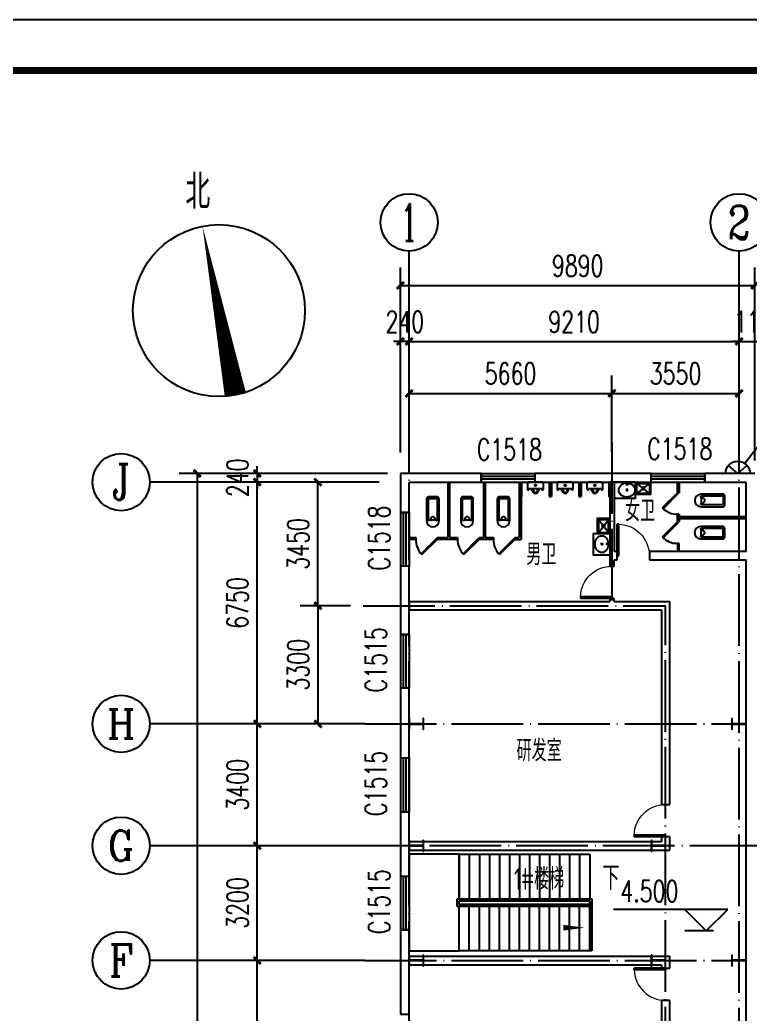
# Model space of a CAD drawing. Extents: x -89996 to 1006241, y -2176 to 440573.
# Drawn here: x 423086 to 443468, y 247145 to 274896 of the extents above; entities that cross this region are included whole.
import ezdxf
from ezdxf.enums import TextEntityAlignment as Align

# ---------------------------------------------------------------- set-up
doc = ezdxf.new("R2010")
doc.units = 0
doc.header["$LTSCALE"] = 1000
doc.header["$MEASUREMENT"] = 0
doc.linetypes.add('DOTE', pattern=[2.42, 2, -0.2, 0.02, -0.2])
for name, color, linetype in [('AXIS', 3, 'Continuous'), ('AXIS_TEXT', 7, 'Continuous'), ('DIM_ELEV', 3, 'Continuous'), ('DIM_SYMB', 3, 'Continuous'), ('DOTE', 1, 'DOTE'), ('GZ', 50, 'Continuous'), ('LVTRY', 6, 'Continuous'), ('PUB_TEXT', 7, 'Continuous'), ('PUB_TITLE', 4, 'Continuous'), ('STAIR', 2, 'Continuous'), ('TEXT', 7, 'Continuous'), ('WALL', 9, 'Continuous'), ('WINDOW', 4, 'Continuous'), ('WINDOW_TEXT', 7, 'Continuous'), ('天沟', 2, 'Continuous')]:
    doc.layers.add(name, color=color, linetype=linetype)
doc.styles.add('_TCH_AXIS', font='COMPLEX', dxfattribs={"bigfont": 'GBCBIG'})
doc.styles.add('_TCH_DIM', font='SIMPLEX', dxfattribs={"bigfont": 'GBCBIG'})
doc.styles.add('_TCH_DIM_T3', font='SIMPLEX', dxfattribs={"width": 0.705882, "bigfont": 'GBCBIG'})
doc.styles.add('_TCH_WINDOW', font='SIMPLEX', dxfattribs={"height": 3.5, "bigfont": 'GBCBIG'})
doc.styles.add('COMPLEX', font='COMPLEX')
doc.styles.add('TSSD_Norm', font='tssdeng.shx', dxfattribs={"bigfont": 'hztxt.shx'})
doc.dimstyles.new('_TCH_ARCH&&200', dxfattribs={"dimtxt": 595, "dimasz": 200, "dimexe": 500, "dimexo": 600, "dimgap": 252.5, "dimtad": 1, "dimdec": 0, "dimzin": 0, "dimdsep": 46, "dimtxsty": '_TCH_DIM_T3', "dimblk": 'ARCHTICK', "dimcen": 0.09, "dimclrt": 7, "dimazin": 2, "dimtfac": 1, "dimtdec": 0, "dimtix": 1, "dimtmove": 2, "dimatfit": 3, "dimfxl": 0, "dimtolj": 1, "dimtzin": 0, "dimarcsym": 0})
doc.dimstyles.new('TCH-200-1', dxfattribs={"dimtxt": 595, "dimasz": 200, "dimexe": 500, "dimexo": 600, "dimgap": 252.5, "dimtad": 1, "dimdec": 0, "dimzin": 0, "dimdsep": 46, "dimtxsty": '_TCH_DIM_T3', "dimblk": 'ARCHTICK', "dimcen": 0.09, "dimclrd": 3, "dimclre": 3, "dimclrt": 7, "dimazin": 2, "dimtfac": 1, "dimtdec": 0, "dimtix": 1, "dimtmove": 2, "dimatfit": 3, "dimfxl": 0, "dimtolj": 1, "dimtzin": 0, "dimarcsym": 0})

# ---------------------------------------------------------------- blocks, each defined once
blk = doc.blocks.new('_ArchTick')
at = {"color": 0, "linetype": 'ByBlock', "const_width": 0.4}
blk.add_lwpolyline([(-0.5, -0.5), (0.5, 0.5)], dxfattribs=at)
blk = doc.blocks.new('*D69')
at = {"layer": 'Defpoints', "color": 0, "transparency": 16777216}
for p in [(431406, 261995), (432878, 261995), (432910, 258545)]:
    blk.add_point(p, dxfattribs=at)
at = {"layer": 'WALL', "color": 3, "lineweight": -2, "transparency": 16777216}
for p, q in [((432278, 261995), (430906, 261995)), ((431406, 258545), (431406, 261995)), ((432310, 258545), (430906, 258545))]:
    blk.add_line(p, q, dxfattribs=at)
at = {"layer": 'WALL', "color": 3, "lineweight": -2, "transparency": 16777216, "xscale": 200, "yscale": 200, "zscale": 200}
for p, rotation in [((431406, 261995), 90), ((431406, 258545), 270)]:
    blk.add_blockref('_ArchTick', p, dxfattribs=dict(at, rotation=rotation))
at = {"layer": 'WALL', "color": 7, "transparency": 16777216, "insert": (430856, 260270), "char_height": 595, "attachment_point": 5, "rotation": 90, "style": '_TCH_DIM_T3'}
blk.add_mtext('\\A1;3450', dxfattribs=at)
blk = doc.blocks.new('*D70')
at = {"layer": 'Defpoints', "color": 0, "transparency": 16777216}
for p in [(432910, 258545), (431406, 255245), (432878, 255245)]:
    blk.add_point(p, dxfattribs=at)
at = {"layer": 'WALL', "color": 3, "lineweight": -2, "transparency": 16777216}
for p, q in [((432310, 258545), (430906, 258545)), ((431406, 258545), (431406, 255245)), ((432278, 255245), (430906, 255245))]:
    blk.add_line(p, q, dxfattribs=at)
at = {"layer": 'WALL', "color": 3, "lineweight": -2, "transparency": 16777216, "xscale": 200, "yscale": 200, "zscale": 200}
for p, rotation in [((431406, 258545), 90), ((431406, 255245), 270)]:
    blk.add_blockref('_ArchTick', p, dxfattribs=dict(at, rotation=rotation))
at = {"layer": 'WALL', "color": 7, "transparency": 16777216, "insert": (430856, 256895), "char_height": 595, "attachment_point": 5, "rotation": 90, "style": '_TCH_DIM_T3'}
blk.add_mtext('\\A1;3300', dxfattribs=at)
blk = doc.blocks.new('*D72')
at = {"layer": 'Defpoints', "color": 0, "transparency": 16777216}
for p in [(429712, 261995), (433710, 261995), (433950, 262235)]:
    blk.add_point(p, dxfattribs=at)
at = {"layer": 'WALL', "color": 3, "lineweight": -2, "transparency": 16777216}
for p, q in [((429712, 262235), (429712, 262435)), ((433350, 262235), (429212, 262235)), ((433110, 261995), (429212, 261995)), ((429712, 262235), (429712, 261995)), ((429712, 261995), (429712, 261795))]:
    blk.add_line(p, q, dxfattribs=at)
at = {"layer": 'WALL', "color": 3, "lineweight": -2, "transparency": 16777216, "xscale": 200, "yscale": 200, "zscale": 200}
for p, rotation in [((429712, 262235), 270), ((429712, 261995), 90)]:
    blk.add_blockref('_ArchTick', p, dxfattribs=dict(at, rotation=rotation))
at = {"layer": 'WALL', "color": 7, "transparency": 16777216, "insert": (429162, 262115), "char_height": 595, "attachment_point": 5, "rotation": 90, "style": '_TCH_DIM_T3'}
blk.add_mtext('\\A1;240', dxfattribs=at)
blk = doc.blocks.new('*D75')
at = {"layer": 'Defpoints', "color": 0, "transparency": 16777216}
for p in [(433950, 262235), (428034, 222145), (433950, 222145)]:
    blk.add_point(p, dxfattribs=at)
at = {"layer": 'WALL', "color": 3, "lineweight": -2, "transparency": 16777216}
for p, q in [((433350, 262235), (427534, 262235)), ((428034, 262235), (428034, 222145)), ((433350, 222145), (427534, 222145))]:
    blk.add_line(p, q, dxfattribs=at)
at = {"layer": 'WALL', "color": 3, "lineweight": -2, "transparency": 16777216, "xscale": 200, "yscale": 200, "zscale": 200}
for p, rotation in [((428034, 262235), 90), ((428034, 222145), 270)]:
    blk.add_blockref('_ArchTick', p, dxfattribs=dict(at, rotation=rotation))
at = {"layer": 'WALL', "color": 7, "transparency": 16777216, "insert": (427484, 242190), "char_height": 595, "attachment_point": 5, "rotation": 90, "style": '_TCH_DIM_T3'}
blk.add_mtext('\\A1;40090', dxfattribs=at)
blk = doc.blocks.new('*D82')
at = {"layer": 'Defpoints', "color": 0, "transparency": 16777216}
for p in [(439610, 264472), (433950, 262235), (439610, 262235)]:
    blk.add_point(p, dxfattribs=at)
at = {"layer": 'WALL', "color": 3, "lineweight": -2, "transparency": 16777216}
for p, q in [((433950, 262835), (433950, 264972)), ((439610, 262835), (439610, 264972)), ((433950, 264472), (439610, 264472))]:
    blk.add_line(p, q, dxfattribs=at)
at = {"layer": 'WALL', "color": 3, "lineweight": -2, "transparency": 16777216, "xscale": 200, "yscale": 200, "zscale": 200, "rotation": 180}
blk.add_blockref('_ArchTick', (433950, 264472), dxfattribs=at)
at = {"layer": 'WALL', "color": 3, "lineweight": -2, "transparency": 16777216, "xscale": 200, "yscale": 200, "zscale": 200}
blk.add_blockref('_ArchTick', (439610, 264472), dxfattribs=at)
at = {"layer": 'WALL', "color": 7, "transparency": 16777216, "insert": (436780, 265022), "char_height": 595, "attachment_point": 5, "style": '_TCH_DIM_T3'}
blk.add_mtext('\\A1;5660', dxfattribs=at)
blk = doc.blocks.new('*D83')
at = {"layer": 'Defpoints', "color": 0, "transparency": 16777216}
for p in [(443161, 264472), (439610, 262235), (443161, 262235)]:
    blk.add_point(p, dxfattribs=at)
at = {"layer": 'WALL', "color": 3, "lineweight": -2, "transparency": 16777216}
for p, q in [((439610, 262835), (439610, 264972)), ((443161, 262835), (443161, 264972)), ((439610, 264472), (443161, 264472))]:
    blk.add_line(p, q, dxfattribs=at)
at = {"layer": 'WALL', "color": 3, "lineweight": -2, "transparency": 16777216, "xscale": 200, "yscale": 200, "zscale": 200, "rotation": 180}
blk.add_blockref('_ArchTick', (439610, 264472), dxfattribs=at)
at = {"layer": 'WALL', "color": 3, "lineweight": -2, "transparency": 16777216, "xscale": 200, "yscale": 200, "zscale": 200}
blk.add_blockref('_ArchTick', (443161, 264472), dxfattribs=at)
at = {"layer": 'WALL', "color": 7, "transparency": 16777216, "insert": (441386, 265022), "char_height": 595, "attachment_point": 5, "style": '_TCH_DIM_T3'}
blk.add_mtext('\\A1;3550', dxfattribs=at)
blk = doc.blocks.new('*D85')
at = {"layer": 'Defpoints', "color": 0, "transparency": 16777216}
for p in [(433710, 265922), (433710, 262235), (433950, 262235)]:
    blk.add_point(p, dxfattribs=at)
at = {"layer": 'WALL', "color": 3, "lineweight": -2, "transparency": 16777216}
for p, q in [((433710, 262835), (433710, 266422)), ((433950, 262835), (433950, 266422)), ((433710, 265922), (433510, 265922)), ((433950, 265922), (433710, 265922)), ((433950, 265922), (434150, 265922))]:
    blk.add_line(p, q, dxfattribs=at)
at = {"layer": 'WALL', "color": 3, "lineweight": -2, "transparency": 16777216, "xscale": 200, "yscale": 200, "zscale": 200}
blk.add_blockref('_ArchTick', (433710, 265922), dxfattribs=at)
at = {"layer": 'WALL', "color": 3, "lineweight": -2, "transparency": 16777216, "xscale": 200, "yscale": 200, "zscale": 200, "rotation": 180}
blk.add_blockref('_ArchTick', (433950, 265922), dxfattribs=at)
at = {"layer": 'WALL', "color": 7, "transparency": 16777216, "insert": (433830, 266472), "char_height": 595, "attachment_point": 5, "style": '_TCH_DIM_T3'}
blk.add_mtext('\\A1;240', dxfattribs=at)
blk = doc.blocks.new('*D86')
at = {"layer": 'Defpoints', "color": 0, "transparency": 16777216}
for p in [(443600, 267484), (433710, 262222), (443600, 261995)]:
    blk.add_point(p, dxfattribs=at)
at = {"layer": 'WALL', "color": 3, "lineweight": -2, "transparency": 16777216}
for p, q in [((433710, 262822), (433710, 267984)), ((443600, 262595), (443600, 267984)), ((433710, 267484), (443600, 267484))]:
    blk.add_line(p, q, dxfattribs=at)
at = {"layer": 'WALL', "color": 3, "lineweight": -2, "transparency": 16777216, "xscale": 200, "yscale": 200, "zscale": 200, "rotation": 180}
blk.add_blockref('_ArchTick', (433710, 267484), dxfattribs=at)
at = {"layer": 'WALL', "color": 3, "lineweight": -2, "transparency": 16777216, "xscale": 200, "yscale": 200, "zscale": 200}
blk.add_blockref('_ArchTick', (443600, 267484), dxfattribs=at)
at = {"layer": 'WALL', "color": 7, "transparency": 16777216, "insert": (438655, 268034), "char_height": 595, "attachment_point": 5, "style": '_TCH_DIM_T3'}
blk.add_mtext('\\A1;9890', dxfattribs=at)
blk = doc.blocks.new('*U14')
at = {"color": 0}
for p, q in [((0, 0), (830, 0)), ((30, 0), (30, -400)), ((830, 0), (830, -400)), ((0, 0), (0, -400)), ((286, -180), (544, -180)), ((324, -180), (376, -272)), ((506, -180), (454, -272)), ((800, 0), (800, -400)), ((0, -400), (30, -400)), ((800, -400), (830, -400))]:
    blk.add_line(p, q, dxfattribs=at)
blk.add_lwpolyline([(244, -199), (247, -190, -0.320465), (261, -180), (286, -180, -0.270349), (299, -188), (354, -284, 0.583333), (476, -284), (531, -188, -0.270349), (544, -180), (569, -180, -0.320465), (583, -190), (586, -199, 0.847127), (640, -190), (640, -30, 0.414214), (610, 0), (220, 0, 0.414214), (190, -30), (190, -190, 0.847127)], format="xyb", close=True, dxfattribs=at)
blk.add_circle((415, -90), 25, dxfattribs=at)
blk.add_arc((415, -250), 45, 209.4871, 330.5129, dxfattribs=at)
blk.add_point((575, 0), dxfattribs=at)
blk = doc.blocks.new('*U12')
at = {"color": 0}
for p, q in [((-125, -670), (-125, -60)), ((-115, -50), (115, -50)), ((125, -60), (125, -670))]:
    blk.add_line(p, q, dxfattribs=at)
blk.add_lwpolyline([(175, -664), (175, -60, 0.414214), (115, 0), (-115, 0, 0.414214), (-175, -60), (-175, -664, 1)], format="xyb", close=True, dxfattribs=at)
for centre, radius, start, end in [((-115, -60), 10, 90, 180), ((115, -60), 10, 0, 90), ((0, -1140), 487, 75.1173, 104.8827), ((0, -623), 64.6, 328.6901, 211.3099)]:
    blk.add_arc(centre, radius, start, end, dxfattribs=at)
blk = doc.blocks.new('A$C460B5C3E')
at = {"layer": '天沟'}
for q in [(379, -144), (379, -994)]:
    blk.add_line((0, -569), q, dxfattribs=at)
blk.add_arc((0, -569), 569, 270, 90, dxfattribs=at)
blk.add_arc((0, -569), 569, 270, 90, dxfattribs=at)
blk = doc.blocks.new('*D2972')
at = {"layer": 'AXIS', "color": 0, "lineweight": -2, "transparency": 16777216}
for p, q in [((432110, 248645), (429213, 248645)), ((429713, 242045), (429713, 248645)), ((432110, 242045), (429213, 242045))]:
    blk.add_line(p, q, dxfattribs=at)
at = {"layer": 'Defpoints', "color": 0, "transparency": 16777216}
for p in [(429713, 248645), (432710, 248645), (432710, 242045)]:
    blk.add_point(p, dxfattribs=at)
at = {"layer": 'AXIS', "color": 0, "lineweight": -2, "transparency": 16777216, "xscale": 200, "yscale": 200, "zscale": 200}
for p, rotation in [((429713, 248645), 90), ((429713, 242045), 270)]:
    blk.add_blockref('_ArchTick', p, dxfattribs=dict(at, rotation=rotation))
at = {"layer": 'AXIS', "color": 7, "transparency": 16777216, "insert": (429163, 245345), "char_height": 595, "attachment_point": 5, "rotation": 90, "style": '_TCH_DIM_T3'}
blk.add_mtext('\\A1;6600', dxfattribs=at)
blk = doc.blocks.new('*D2973')
at = {"layer": 'AXIS', "color": 0, "lineweight": -2, "transparency": 16777216}
for p, q in [((432110, 251845), (429213, 251845)), ((429713, 248645), (429713, 251845)), ((432110, 248645), (429213, 248645))]:
    blk.add_line(p, q, dxfattribs=at)
at = {"layer": 'Defpoints', "color": 0, "transparency": 16777216}
for p in [(429713, 251845), (432710, 251845), (432710, 248645)]:
    blk.add_point(p, dxfattribs=at)
at = {"layer": 'AXIS', "color": 0, "lineweight": -2, "transparency": 16777216, "xscale": 200, "yscale": 200, "zscale": 200}
for p, rotation in [((429713, 251845), 90), ((429713, 248645), 270)]:
    blk.add_blockref('_ArchTick', p, dxfattribs=dict(at, rotation=rotation))
at = {"layer": 'AXIS', "color": 7, "transparency": 16777216, "insert": (429163, 250245), "char_height": 595, "attachment_point": 5, "rotation": 90, "style": '_TCH_DIM_T3'}
blk.add_mtext('\\A1;3200', dxfattribs=at)
blk = doc.blocks.new('*D2974')
at = {"layer": 'AXIS', "color": 0, "lineweight": -2, "transparency": 16777216}
for p, q in [((432110, 255245), (429213, 255245)), ((429713, 251845), (429713, 255245)), ((432110, 251845), (429213, 251845))]:
    blk.add_line(p, q, dxfattribs=at)
at = {"layer": 'Defpoints', "color": 0, "transparency": 16777216}
for p in [(429713, 255245), (432710, 255245), (432710, 251845)]:
    blk.add_point(p, dxfattribs=at)
at = {"layer": 'AXIS', "color": 0, "lineweight": -2, "transparency": 16777216, "xscale": 200, "yscale": 200, "zscale": 200}
for p, rotation in [((429713, 255245), 90), ((429713, 251845), 270)]:
    blk.add_blockref('_ArchTick', p, dxfattribs=dict(at, rotation=rotation))
at = {"layer": 'AXIS', "color": 7, "transparency": 16777216, "insert": (429163, 253545), "char_height": 595, "attachment_point": 5, "rotation": 90, "style": '_TCH_DIM_T3'}
blk.add_mtext('\\A1;3400', dxfattribs=at)
blk = doc.blocks.new('*D2975')
at = {"layer": 'AXIS', "color": 0, "lineweight": -2, "transparency": 16777216}
for p, q in [((432110, 261995), (429213, 261995)), ((429713, 255245), (429713, 261995)), ((432110, 255245), (429213, 255245))]:
    blk.add_line(p, q, dxfattribs=at)
at = {"layer": 'Defpoints', "color": 0, "transparency": 16777216}
for p in [(429713, 261995), (432710, 261995), (432710, 255245)]:
    blk.add_point(p, dxfattribs=at)
at = {"layer": 'AXIS', "color": 0, "lineweight": -2, "transparency": 16777216, "xscale": 200, "yscale": 200, "zscale": 200}
for p, rotation in [((429713, 261995), 90), ((429713, 255245), 270)]:
    blk.add_blockref('_ArchTick', p, dxfattribs=dict(at, rotation=rotation))
at = {"layer": 'AXIS', "color": 7, "transparency": 16777216, "insert": (429163, 258620), "char_height": 595, "attachment_point": 5, "rotation": 90, "style": '_TCH_DIM_T3'}
blk.add_mtext('\\A1;6750', dxfattribs=at)
blk = doc.blocks.new('*D2976')
at = {"layer": 'AXIS', "color": 0, "lineweight": -2, "transparency": 16777216}
for p, q in [((433950, 263472), (433950, 266422)), ((443161, 263472), (443161, 266422)), ((433950, 265922), (443161, 265922))]:
    blk.add_line(p, q, dxfattribs=at)
at = {"layer": 'Defpoints', "color": 0, "transparency": 16777216}
for p in [(443161, 265922), (433950, 262872), (443161, 262872)]:
    blk.add_point(p, dxfattribs=at)
at = {"layer": 'AXIS', "color": 0, "lineweight": -2, "transparency": 16777216, "xscale": 200, "yscale": 200, "zscale": 200, "rotation": 180}
blk.add_blockref('_ArchTick', (433950, 265922), dxfattribs=at)
at = {"layer": 'AXIS', "color": 0, "lineweight": -2, "transparency": 16777216, "xscale": 200, "yscale": 200, "zscale": 200}
blk.add_blockref('_ArchTick', (443161, 265922), dxfattribs=at)
at = {"layer": 'AXIS', "color": 7, "transparency": 16777216, "insert": (438556, 266472), "char_height": 595, "attachment_point": 5, "style": '_TCH_DIM_T3'}
blk.add_mtext('\\A1;9210', dxfattribs=at)
blk = doc.blocks.new('*D2977')
at = {"layer": 'AXIS', "color": 0, "lineweight": -2, "transparency": 16777216}
for p, q in [((443161, 263472), (443161, 266422)), ((444310, 263472), (444310, 266422)), ((443161, 265922), (442961, 265922)), ((443161, 265922), (444310, 265922)), ((444310, 265922), (444510, 265922))]:
    blk.add_line(p, q, dxfattribs=at)
at = {"layer": 'Defpoints', "color": 0, "transparency": 16777216}
for p in [(444310, 265922), (443161, 262872), (444310, 262872)]:
    blk.add_point(p, dxfattribs=at)
at = {"layer": 'AXIS', "color": 0, "lineweight": -2, "transparency": 16777216, "xscale": 200, "yscale": 200, "zscale": 200}
blk.add_blockref('_ArchTick', (443161, 265922), dxfattribs=at)
at = {"layer": 'AXIS', "color": 0, "lineweight": -2, "transparency": 16777216, "xscale": 200, "yscale": 200, "zscale": 200, "rotation": 180}
blk.add_blockref('_ArchTick', (444310, 265922), dxfattribs=at)
at = {"layer": 'AXIS', "color": 7, "transparency": 16777216, "insert": (443736, 266472), "char_height": 595, "attachment_point": 5, "style": '_TCH_DIM_T3'}
blk.add_mtext('\\A1;1150', dxfattribs=at)
blk = doc.blocks.new('$DorLib2D$00000001')
for p, q in [((0.45, 0.975), (0.5, 0.975)), ((0.45, 0), (0.45, 0.975)), ((0.5, 0), (0.5, 0.975)), ((0.5, 0), (0.45, 0))]:
    blk.add_line(p, q)
at = {"lineweight": 13}
blk.add_arc((0.475, 0), 0.975, 91.4693, 180, dxfattribs=at)
blk = doc.blocks.new('$TCHSYS$WIN2D')
for p, q in [((-0.5, 0.5), (0.5, 0.5)), ((-0.5, 0.5), (-0.5, -0.5)), ((0.5, 0.5), (0.5, -0.5)), ((0.5, 0.167), (-0.5, 0.167)), ((0.5, -0.167), (-0.5, -0.167)), ((-0.5, -0.5), (0.5, -0.5))]:
    blk.add_line(p, q)
blk = doc.blocks.new('_AXISO')
blk.add_circle((0, 0), 0.5)
at = {"layer": 'AXIS_TEXT', "style": 'COMPLEX', "width": 1.041667}
blk.add_attdef('A', text='', height=0.56, dxfattribs=at).set_placement((-0.25, -0.28), (0.25, -0.28), align=Align.FIT)
blk = doc.blocks.new('$lvtry$00000191')
at = {"color": 0}
for p, q in [((-250, -50, 0), (-39, -219, 0)), ((-250, -450, 0), (-39, -281, 0)), ((39, -219, 0), (250, -50, 0)), ((39, -281, 0), (250, -450, 0))]:
    blk.add_line(p, q, dxfattribs=at)
at = {"color": 0, "elevation": 0}
for points in [[(300, -500), (300, 0), (-300, 0), (-300, -500)], [(250, -450), (250, -50), (-250, -50), (-250, -450)]]:
    blk.add_lwpolyline(points, close=True, dxfattribs=at)
at = {"color": 0}
blk.add_circle((0, -250, 0), 50, dxfattribs=at)
for p in [(0, -50, 0), (0, -250, 0)]:
    blk.add_point(p, dxfattribs=at)
blk = doc.blocks.new('$lvtry$00000194')
at = {"color": 0}
for p, q in [((-17, -27), (-17, -17)), ((17, -27), (17, -17))]:
    blk.add_line(p, q, dxfattribs=at)
blk.add_lwpolyline([(14, -39, -0.067374), (92, -53, -0.088152), (166, -93, -0.105269), (218, -155, -0.121685), (235, -224, -0.121685), (218, -292, -0.105269), (166, -355, -0.088152), (92, -394, -0.078966), (0, -409, -0.078966), (-92, -394, -0.088152), (-166, -355, -0.105269), (-218, -292, -0.121685), (-235, -224, -0.121685), (-218, -155, -0.105269), (-166, -93, -0.088152), (-92, -53, -0.059935), (-23, -40, -0.059935)], format="xyb", dxfattribs=at)
for centre, radius in [((0, -221), 20), ((0, -27), 16.7), ((0, -221), 15)]:
    blk.add_circle(centre, radius, dxfattribs=at)
for centre, radius, start, end in [((0, -17), 16.7, 0, 180), ((-40, -17), 10.1, 106.6096, 258.1648), ((-64, 250), 259, 274.7069, 282.3732), ((-75, -197), 173, 71.36, 79.1873), ((-29, -63), 6.77, 155.344, 308.3224), ((-171, 35), 166, 324.8411, 338.1337), ((-171, 35), 170, 324.8411, 331.3523), ((-29, -63), 3.37, 155.344, 308.3224), ((100, -178), 170, 132.3141, 138.8253), ((100, -178), 166, 125.5327, 138.8253), ((-12, -42), 10.6, 201.8924, 261.774), ((-381, -99), 372, 2.3982, 6.7627), ((0, -80), 9.9, 201.7837, 338.2163), ((64, 250), 259, 257.6268, 265.2931), ((381, -99), 372, 170.1008, 177.6018), ((75, -197), 173, 100.8127, 110.4191), ((40, -17), 10.1, 281.8352, 73.3904)]:
    blk.add_arc(centre, radius, start, end, dxfattribs=at)
for p in [(0, -27), (0, -221)]:
    blk.add_point(p, dxfattribs=at)

msp = doc.modelspace()

# ---------------------------------------------------------------- linework, layer by layer
at = {"color": 0}
for p, q in [((435026.38, 261994.83), (435026.38, 260444.83)), ((435026.38, 261994.83), (435026.38, 260444.83)), ((435076.38, 261994.83), (435076.38, 260444.83)), ((436026.38, 261994.83), (436026.38, 260444.83)), ((436026.38, 261994.83), (436026.38, 260444.83)), ((436076.38, 261994.83), (436076.38, 260444.83)), ((437026.38, 261994.83), (437026.38, 260444.83)), ((437026.38, 261994.83), (437026.38, 260444.83)), ((437080.43, 261994.83), (437080.43, 260394.83)), ((437080.43, 261994.83), (437080.43, 260394.83)), ((441440.44, 261696.68), (441440.44, 261994.83)), ((441490.44, 261994.83), (441490.44, 261696.68)), ((441440.44, 261696.68), (441016.17, 261272.42)), ((441490.44, 261696.68), (441440.44, 261696.68)), ((441440.44, 261696.68), (441461.65, 261675.47)), ((441461.65, 261675.47), (441037.92, 261251.73)), ((441440.44, 260882.69), (441016.17, 260458.43)), ((441461.65, 260861.48), (441037.92, 260437.74)), ((441490.44, 261096.68), (441440.44, 261096.68)), ((441440.44, 260882.69), (441440.44, 261096.68)), ((441490.44, 260882.69), (441440.44, 260882.69)), ((441440.44, 260882.69), (441461.65, 260861.48)), ((441490.44, 261096.68), (441490.44, 260882.69)), ((443360.44, 261020.88), (441490.44, 261020.88)), ((443360.44, 260970.88), (441490.44, 260970.88)), ((433950.44, 260444.83), (434133.98, 260444.83)), ((434133.98, 260394.83), (433950.44, 260394.83)), ((434133.98, 260444.83), (434133.98, 260394.83)), ((434712.77, 260416.05), (434289.03, 259992.31)), ((434733.98, 260394.83), (434309.72, 259970.57)), ((434733.98, 260394.83), (434712.77, 260416.05)), ((434733.98, 260444.83), (435026.38, 260444.83)), ((434733.98, 260444.83), (434733.98, 260394.83)), ((435301.38, 260394.83), (434733.98, 260394.83)), ((435076.38, 260444.83), (435301.38, 260444.83)), ((435301.38, 260444.83), (435301.38, 260394.83)), ((435880.17, 260416.05), (435456.43, 259992.31)), ((435901.38, 260394.83), (435477.12, 259970.57)), ((435901.38, 260394.83), (435880.17, 260416.05)), ((435901.38, 260444.83), (436026.38, 260444.83)), ((435901.38, 260444.83), (435901.38, 260394.83)), ((436301.38, 260394.83), (435901.38, 260394.83)), ((436076.38, 260444.83), (436301.38, 260444.83)), ((436301.38, 260444.83), (436301.38, 260394.83)), ((436880.17, 260416.05), (436456.43, 259992.31)), ((436901.38, 260394.83), (436477.12, 259970.57)), ((436901.38, 260394.83), (436880.17, 260416.05)), ((436901.38, 260444.83), (437026.38, 260444.83)), ((436901.38, 260444.83), (436901.38, 260394.83)), ((436901.38, 260394.83), (437080.43, 260394.83)), ((441440.44, 260282.69), (441440.44, 260061.09)), ((441490.44, 260282.69), (441440.44, 260282.69)), ((441490.44, 260061.09), (441490.44, 260282.69))]:
    msp.add_line(p, q, dxfattribs=at)
for centre, start, end in [((441440.44, 261696.68), 225, 270), ((434733.98, 260394.83), 180, 225), ((435901.38, 260394.83), 180, 225), ((436901.38, 260394.83), 180, 225), ((441440.44, 260882.69), 225, 270)]:
    msp.add_arc(centre, 600, start, end, dxfattribs=at)
at = {"layer": 'AXIS'}
for p, q in [((433950.44, 262971.88), (433950.44, 268443.29)), ((443160.61, 262971.88), (443160.61, 268443.29)), ((432710.44, 261994.83), (426713.01, 261994.83)), ((432710.44, 255245.09), (426713.01, 255245.09)), ((432710.44, 251845.09), (426713.01, 251845.09)), ((432710.44, 248645.09), (426713.01, 248645.09))]:
    msp.add_line(p, q, dxfattribs=at)
at = {"layer": 'AXIS', "linetype": 'ByBlock'}
msp.add_line((444858.84, 264491.3), (443316.38, 262514.46), dxfattribs=at)
at = {"layer": 'DIM_ELEV'}
for p, q in [((442844.09, 250068.43), (439654.09, 250068.43)), ((442244.09, 249468.43), (441644.09, 250068.43)), ((442244.09, 249468.43), (442844.09, 250068.43)), ((442445.83, 249468.43), (441644.09, 249468.43))]:
    msp.add_line(p, q, dxfattribs=at)
at = {"layer": 'DIM_SYMB'}
for points in [[(429101.75, 264425.04, 600, 0, 0), (428183.53, 269136.4, 0, 0, 0)], [(439130.44, 250957.03, 0, 0, 0), (434650.44, 250957.03, 0, 0, 0), (434650.44, 249557.03, 0, 0, 0), (438850.44, 249557.03, 0, 160, 0), (438250.44, 249557.03, 0, 0, 0)]]:
    msp.add_lwpolyline(points, format="xyseb", dxfattribs=at)
msp.add_circle((428642.64, 266780.72), 2400, dxfattribs=at)
at = {"layer": 'DOTE'}
for p, q in [((439610.44, 263110.72), (439610.44, 258545.09)), ((439610.44, 263110.72), (439610.44, 258545.09)), ((433950.44, 221118.3), (433950.44, 262871.88)), ((443160.61, 221120.49), (443160.61, 262871.88)), ((432667.91, 258545.09), (441113.51, 258545.09)), ((441110.44, 221145.09), (441110.44, 258545.09)), ((432710.44, 255245.09), (443110.61, 255245.09)), ((443780.88, 251845.09), (432710.44, 251845.09)), ((432710.44, 248645.09), (443110.61, 248645.09))]:
    msp.add_line(p, q, dxfattribs=at)
at = {"layer": 'GZ'}
for points in [[(433950.44, 255395.09), (433950.44, 255095.09), (433960.44, 255095.09), (433960.44, 255238.24), (433965.44, 255242.09), (434335.79, 255242.09), (434340.44, 255238.24), (434340.44, 255095.09), (434350.44, 255095.09), (434350.44, 255395.09), (434340.44, 255395.09), (434340.44, 255252.09), (434335.95, 255248.09), (433965.44, 255248.09), (433960.44, 255252.09), (433960.44, 255395.09), (433950.44, 255395.09)], [(442960.44, 255395.09), (442960.44, 255095.09), (442970.44, 255095.09), (442970.44, 255238.24), (442975.44, 255242.09), (443345.79, 255242.09), (443350.44, 255238.24), (443350.44, 255095.09), (443360.44, 255095.09), (443360.44, 255395.09), (443350.44, 255395.09), (443350.44, 255252.09), (443345.95, 255248.09), (442975.44, 255248.09), (442970.44, 255252.09), (442970.44, 255395.09), (442960.44, 255395.09)], [(433950.44, 251995.09), (433950.44, 251695.09), (433960.44, 251695.09), (433960.44, 251838.24), (433965.44, 251842.09), (434335.79, 251842.09), (434340.44, 251838.24), (434340.44, 251695.09), (434350.44, 251695.09), (434350.44, 251995.09), (434340.44, 251995.09), (434340.44, 251852.09), (434335.95, 251848.09), (433965.44, 251848.09), (433960.44, 251852.09), (433960.44, 251995.09), (433950.44, 251995.09)], [(440710.44, 251995.09), (440710.44, 251695.09), (440720.44, 251695.09), (440720.44, 251838.24), (440725.44, 251842.09), (441095.79, 251842.09), (441100.44, 251838.24), (441100.44, 251695.09), (441110.44, 251695.09), (441110.44, 251995.09), (441100.44, 251995.09), (441100.44, 251852.09), (441095.95, 251848.09), (440725.44, 251848.09), (440720.44, 251852.09), (440720.44, 251995.09), (440710.44, 251995.09)], [(433950.44, 248795.09), (433950.44, 248495.09), (433960.44, 248495.09), (433960.44, 248638.24), (433965.44, 248642.09), (434335.79, 248642.09), (434340.44, 248638.24), (434340.44, 248495.09), (434350.44, 248495.09), (434350.44, 248795.09), (434340.44, 248795.09), (434340.44, 248652.09), (434335.95, 248648.09), (433965.44, 248648.09), (433960.44, 248652.09), (433960.44, 248795.09), (433950.44, 248795.09)], [(440710.44, 248795.09), (440710.44, 248495.09), (440720.44, 248495.09), (440720.44, 248638.24), (440725.44, 248642.09), (441095.79, 248642.09), (441100.44, 248638.24), (441100.44, 248495.09), (441110.44, 248495.09), (441110.44, 248795.09), (441100.44, 248795.09), (441100.44, 248652.09), (441095.95, 248648.09), (440725.44, 248648.09), (440720.44, 248652.09), (440720.44, 248795.09), (440710.44, 248795.09)], [(442960.44, 248795.09), (442960.44, 248495.09), (442970.44, 248495.09), (442970.44, 248638.24), (442975.44, 248642.09), (443345.79, 248642.09), (443350.44, 248638.24), (443350.44, 248495.09), (443360.44, 248495.09), (443360.44, 248795.09), (443350.44, 248795.09), (443350.44, 248652.09), (443345.95, 248648.09), (442975.44, 248648.09), (442970.44, 248652.09), (442970.44, 248795.09), (442960.44, 248795.09)]]:
    msp.add_lwpolyline(points, close=True, dxfattribs=at)
at = {"layer": 'LVTRY'}
for points in [[(440270.44, 261994.83), (439670.44, 261994.83), (439670.44, 261544.83), (440270.44, 261544.83)], [(439550.44, 260556.37), (439550.44, 259956.37), (439100.44, 259956.37), (439100.44, 260556.37)]]:
    msp.add_lwpolyline(points, close=True, dxfattribs=at)
at = {"layer": 'PUB_TITLE'}
msp.add_lwpolyline([(396969.44, 190896.12), (545569.44, 190896.12), (545569.44, 274896.12), (396969.44, 274896.12)], close=True, dxfattribs=at)
at = {"layer": 'PUB_TITLE', "const_width": 200}
msp.add_lwpolyline([(400504.79, 192310.26), (400504.79, 273481.97), (544155.29, 273481.97), (544155.29, 192310.26)], close=True, dxfattribs=at)
at = {"layer": 'STAIR'}
for p, q in [((435350.44, 251607.03), (433950.44, 251607.03)), ((433950.44, 251607.03), (433950.44, 248907.03)), ((435350.44, 251607.03), (438990.44, 251607.03)), ((435350.44, 251607.03), (435350.44, 250367.03)), ((435350.44, 250367.03), (435350.44, 251607.03)), ((435630.44, 251607.03), (435630.44, 250367.03)), ((435910.44, 251607.03), (435910.44, 250367.03)), ((436190.44, 251607.03), (436190.44, 250367.03)), ((436470.44, 251607.03), (436470.44, 250367.03)), ((436750.44, 251607.03), (436750.44, 250367.03)), ((437030.44, 251607.03), (437030.44, 250367.03)), ((437310.44, 251607.03), (437310.44, 250367.03)), ((437590.44, 251607.03), (437590.44, 250367.03)), ((437870.44, 251607.03), (437870.44, 250367.03)), ((438150.44, 251607.03), (438150.44, 250367.03)), ((438430.44, 251607.03), (438430.44, 250367.03)), ((438710.44, 251607.03), (438710.44, 250367.03)), ((438990.44, 251607.03), (438990.44, 250367.03)), ((435290.44, 250147.03), (435290.44, 250367.03)), ((435290.44, 250367.03), (439050.44, 250367.03)), ((439050.44, 250367.03), (439050.44, 248907.03)), ((438990.44, 250147.03), (435290.44, 250147.03)), ((435350.44, 250307.03), (438990.44, 250307.03)), ((435350.44, 250207.03), (435350.44, 250307.03)), ((435350.44, 250307.03), (438990.44, 250307.03)), ((435350.44, 250207.03), (435350.44, 250307.03)), ((438990.44, 250207.03), (435350.44, 250207.03)), ((438990.44, 250207.03), (435350.44, 250207.03)), ((435350.44, 248907.03), (435350.44, 250147.03)), ((435350.44, 248907.03), (435350.44, 250147.03)), ((435630.44, 248907.03), (435630.44, 250147.03)), ((435910.44, 248907.03), (435910.44, 250147.03)), ((436190.44, 248907.03), (436190.44, 250147.03)), ((436470.44, 248907.03), (436470.44, 250147.03)), ((436750.44, 248907.03), (436750.44, 250147.03)), ((437030.44, 248907.03), (437030.44, 250147.03)), ((437310.44, 248907.03), (437310.44, 250147.03)), ((437590.44, 248907.03), (437590.44, 250147.03)), ((437870.44, 248907.03), (437870.44, 250147.03)), ((438150.44, 248907.03), (438150.44, 250147.03)), ((438430.44, 248907.03), (438430.44, 250147.03)), ((438710.44, 248907.03), (438710.44, 250147.03)), ((438990.44, 250307.03), (438990.44, 248907.03)), ((438990.44, 250207.03), (438990.44, 250307.03)), ((438990.44, 250147.03), (438990.44, 250207.03)), ((438990.44, 250147.03), (438990.44, 250207.03)), ((438990.44, 248907.03), (438990.44, 250147.03)), ((433950.44, 248907.03), (435350.44, 248907.03)), ((438990.44, 248907.03), (435350.44, 248907.03)), ((439050.44, 248907.03), (438990.44, 248907.03))]:
    msp.add_line(p, q, dxfattribs=at)
at = {"layer": 'WALL'}
for p, q in [((433710.44, 262234.83), (433710.44, 261144.96)), ((435960.44, 262234.83), (433710.44, 262234.83)), ((433950.44, 261144.96), (433950.44, 261994.83)), ((433950.44, 261994.83), (435960.44, 261994.83)), ((435960.44, 261994.83), (435960.44, 262234.83)), ((440705.52, 262234.83), (437460.44, 262234.83)), ((437460.44, 262234.83), (437460.44, 261994.83)), ((437460.44, 261994.83), (440705.52, 261994.83)), ((439550.44, 261994.83), (439550.44, 259941.09)), ((439670.44, 261994.83), (439550.44, 261994.83)), ((439670.44, 261994.83), (439670.44, 260061.09)), ((440705.52, 261994.83), (440705.52, 262234.83)), ((443600.44, 262234.83), (442205.52, 262234.83)), ((442205.52, 262234.83), (442205.52, 261994.83)), ((442205.52, 261994.83), (443360.44, 261994.83)), ((443360.44, 260061.09), (443360.44, 261994.83)), ((433710.44, 261144.96), (433950.44, 261144.96)), ((439755.13, 260061.09), (439670.44, 260061.09)), ((439755.13, 259821.09), (439755.13, 260061.09)), ((443360.44, 260061.09), (440655.13, 260061.09)), ((440655.13, 260061.09), (440655.13, 259821.09)), ((439550.44, 259941.09), (439550.44, 259647.94)), ((439670.44, 259821.09), (439755.13, 259821.09)), ((439670.44, 259647.94), (439670.44, 259821.09)), ((440655.13, 259821.09), (443360.44, 259821.09)), ((443360.44, 222385.09), (443360.44, 259821.09)), ((433950.44, 259644.96), (433710.44, 259644.96)), ((433710.44, 259644.96), (433710.44, 257745.09)), ((433950.44, 257745.09), (433950.44, 259644.96)), ((439550.44, 259647.94), (439670.44, 259647.94)), ((433950.44, 258665.09), (439550.44, 258665.09)), ((433950.44, 258665.09), (433950.44, 258425.09)), ((439670.44, 258747.94), (439550.44, 258747.94)), ((439550.44, 258747.94), (439550.44, 258665.09)), ((439670.44, 258665.09), (439670.44, 258747.94)), ((439670.44, 258665.09), (441230.44, 258665.09)), ((441230.44, 252997.89), (441230.44, 258665.09)), ((433950.44, 258425.09), (439600.44, 258425.09)), ((439600.44, 258425.09), (440990.44, 258425.09)), ((440990.44, 258425.09), (440990.44, 252997.89)), ((433710.44, 257745.09), (433950.44, 257745.09)), ((433950.44, 256245.09), (433710.44, 256245.09)), ((433710.44, 256245.09), (433710.44, 254295.09)), ((433950.44, 254295.09), (433950.44, 256245.09)), ((433710.44, 254295.09), (433950.44, 254295.09)), ((440990.44, 252997.89), (441230.44, 252997.89)), ((433950.44, 252795.09), (433710.44, 252795.09)), ((433710.44, 252795.09), (433710.44, 250995.09)), ((433950.44, 250995.09), (433950.44, 252795.09)), ((441230.44, 252097.89), (440990.44, 252097.89)), ((440990.44, 252097.89), (440990.44, 251965.09)), ((441230.44, 251725.09), (441230.44, 252097.89)), ((433950.44, 251965.09), (440990.44, 251965.09)), ((433950.44, 251965.09), (433950.44, 251725.09)), ((433950.44, 251725.09), (441230.44, 251725.09)), ((433710.44, 250995.09), (433950.44, 250995.09)), ((433950.44, 249495.09), (433710.44, 249495.09)), ((433710.44, 249495.09), (433710.44, 248645.09)), ((433950.44, 248765.09), (433950.44, 249495.09)), ((433950.44, 248765.09), (441230.44, 248765.09)), ((441230.44, 248428.81), (441230.44, 248765.09)), ((433710.44, 248645.09), (433710.44, 247145.09)), ((433950.44, 247145.09), (433950.44, 248525.09)), ((433950.44, 248525.09), (440990.44, 248525.09)), ((440990.44, 248525.09), (440990.44, 248428.81)), ((440990.44, 248428.81), (441230.44, 248428.81)), ((441230.44, 247528.81), (440990.44, 247528.81)), ((440990.44, 247528.81), (440990.44, 238872.21)), ((441230.44, 238872.21), (441230.44, 247528.81)), ((433710.44, 247145.09), (433950.44, 247145.09))]:
    msp.add_line(p, q, dxfattribs=at)

# ---------------------------------------------------------------- block references
at = {"xscale": -0.6, "yscale": 0.6, "zscale": 0.6, "rotation": 270}
msp.add_blockref('A$C460B5C3E', (443463.86, 262234.83), dxfattribs=at)
for p in [(437060.44, 261994.83), (437890.44, 261994.83), (438720.44, 261994.83)]:
    msp.add_blockref('*U14', p)
at = {"color": 0}
for p in [(434612.59, 261584.83), (435567.2, 261584.83), (436585.92, 261584.83)]:
    msp.add_blockref('*U12', p, dxfattribs=at)
at = {"color": 0, "rotation": 270}
for p in [(442763.73, 261482.72), (442758.53, 260582.83)]:
    msp.add_blockref('*U12', p, dxfattribs=at)
at = {"layer": 'AXIS'}
ref = msp.add_blockref('_AXISO', (433950.44, 269243.29), dxfattribs=dict(at, xscale=1600, yscale=1600, zscale=1600))
ref.add_attrib('A', '1', dxfattribs={"layer": 'AXIS_TEXT', "height": 1029.44, "style": '_TCH_AXIS'}).set_placement((433729.84, 268728.57), (434171.03, 268728.57), align=Align.FIT)
ref = msp.add_blockref('_AXISO', (443160.61, 269243.29), dxfattribs=dict(at, xscale=1600, yscale=1600, zscale=1600))
ref.add_attrib('A', '2', dxfattribs={"layer": 'AXIS_TEXT', "height": 931.9, "style": '_TCH_AXIS'}).set_placement((442849.98, 268777.34), (443471.24, 268777.34), align=Align.FIT)
ref = msp.add_blockref('_AXISO', (425913.01, 261994.83), dxfattribs=dict(at, xscale=1600, yscale=1600, zscale=1600))
ref.add_attrib('A', 'J', dxfattribs={"layer": 'AXIS_TEXT', "height": 992.13, "style": '_TCH_AXIS'}).set_placement((425653.17, 261498.77), (426172.85, 261498.77), align=Align.FIT)
ref = msp.add_blockref('_AXISO', (425913.01, 255245.09), dxfattribs=dict(at, xscale=1600, yscale=1600, zscale=1600))
ref.add_attrib('A', 'H', dxfattribs={"layer": 'AXIS_TEXT', "height": 811.03, "style": '_TCH_AXIS'}).set_placement((425526.8, 254839.57), (426299.22, 254839.57), align=Align.FIT)
ref = msp.add_blockref('_AXISO', (425913.01, 251845.09), dxfattribs=dict(at, xscale=1600, yscale=1600, zscale=1600))
ref.add_attrib('A', 'G', dxfattribs={"layer": 'AXIS_TEXT', "height": 850.37, "style": '_TCH_AXIS'}).set_placement((425548.57, 251419.91), (426277.45, 251419.91), align=Align.FIT)
ref = msp.add_blockref('_AXISO', (425913.01, 248645.09), dxfattribs=dict(at, xscale=1600, yscale=1600, zscale=1600))
ref.add_attrib('A', 'F', dxfattribs={"layer": 'AXIS_TEXT', "height": 890.88, "style": '_TCH_AXIS'}).set_placement((425573.62, 248199.65), (426252.39, 248199.65), align=Align.FIT)
at = {"layer": 'LVTRY', "yscale": -1, "rotation": 180.0000000063204}
msp.add_blockref('$lvtry$00000194', (440028.33, 261994.81, 0), dxfattribs=at)
at = {"layer": 'LVTRY', "xscale": 0.7, "zscale": 0.7}
for p, yscale, rotation in [((440480.44, 261994.83, 0), -0.7, 180.0000000006723), ((439200.44, 260766.37), 0.7, 89.99999999090858)]:
    msp.add_blockref('$lvtry$00000191', p, dxfattribs=dict(at, yscale=yscale, rotation=rotation))
at = {"layer": 'LVTRY', "rotation": 269.9999999852605}
msp.add_blockref('$lvtry$00000194', (439550.41, 260264.27, 0), dxfattribs=at)
at = {"layer": 'WINDOW'}
ref = msp.add_blockref('$TCHSYS$WIN2D', (436710.44, 262114.83), dxfattribs=dict(at, xscale=1500, yscale=240, zscale=1500, rotation=5.102733964041071e-08))
ref.add_attrib('A', 'C1518', (435840.44, 262605.33), dxfattribs={"layer": 'WINDOW_TEXT', "height": 595, "rotation": 0, "style": '_TCH_WINDOW', "width": 0.705882})
ref = msp.add_blockref('$TCHSYS$WIN2D', (441455.52, 262114.83), dxfattribs=dict(at, xscale=1500, yscale=-240, zscale=1500, rotation=5.102733964041071e-08))
ref.add_attrib('A', 'C1518', (440595.52, 262624.83), dxfattribs={"layer": 'WINDOW_TEXT', "height": 595, "rotation": 0, "style": '_TCH_WINDOW', "width": 0.705882})
ref = msp.add_blockref('$TCHSYS$WIN2D', (433830.44, 260394.96), dxfattribs=dict(at, xscale=-1500, yscale=-240, zscale=-1500, rotation=90))
ref.add_attrib('A', 'C1518', (433407.94, 259524.96), dxfattribs={"layer": 'WINDOW_TEXT', "height": 595, "rotation": 90, "style": '_TCH_WINDOW', "width": 0.705882})
for p, xscale, yscale, zscale, rotation in [((440205.13, 259941.09), 900, -900, 900, 180.000000000181), ((439610.44, 259197.94), 900, -900, 900, 270), ((441110.44, 252547.89), -900, 900, -900, 90.00000000000199), ((441110.44, 247978.81), 900, 900, 900, 89.99999999999986)]:
    msp.add_blockref('$DorLib2D$00000001', p, dxfattribs=dict(at, xscale=xscale, yscale=yscale, zscale=zscale, rotation=rotation))
ref = msp.add_blockref('$TCHSYS$WIN2D', (433830.44, 256995.09), dxfattribs=dict(at, xscale=-1500, yscale=-240, zscale=-1500, rotation=90))
ref.add_attrib('A', 'C1515', (433320.44, 256125.09), dxfattribs={"layer": 'WINDOW_TEXT', "height": 595, "rotation": 90, "style": '_TCH_WINDOW', "width": 0.705882})
ref = msp.add_blockref('$TCHSYS$WIN2D', (433830.44, 253545.09), dxfattribs=dict(at, xscale=-1500, yscale=240, zscale=-1500, rotation=90))
ref.add_attrib('A', 'C1515', (433320.44, 252675.09), dxfattribs={"layer": 'WINDOW_TEXT', "height": 595, "rotation": 90, "style": '_TCH_WINDOW', "width": 0.705882})
ref = msp.add_blockref('$TCHSYS$WIN2D', (433830.44, 250245.09), dxfattribs=dict(at, xscale=-1500, yscale=240, zscale=-1500, rotation=90))
ref.add_attrib('A', 'C1515', (433407.94, 249375.09), dxfattribs={"layer": 'WINDOW_TEXT', "height": 595, "rotation": 90, "style": '_TCH_WINDOW', "width": 0.705882})

# ---------------------------------------------------------------- texts
at = {"layer": 'PUB_TEXT', "style": '_TCH_DIM'}
for s, height, p in [('北', 964.54, (427705, 269617.93)), ('下', 675.18, (439340.44, 250607.03))]:
    msp.add_text(s, height=height, dxfattribs=at).set_placement(p)
at = {"layer": 'PUB_TEXT', "style": '_TCH_DIM', "width": 0.705882}
msp.add_text('4.500', height=595, dxfattribs=at).set_placement((439846.09, 250278.43))
at = {"layer": 'TEXT', "style": 'TSSD_Norm', "width": 0.7}
for s, p in [('女卫', (440398.06, 261195.31)), ('男卫', (437642.63, 259977.62)), ('研发室', (437579.35, 254501.2)), ('1#楼梯', (437579.35, 250919.35))]:
    msp.add_text(s, height=600, dxfattribs=at).set_placement(p, align=Align.MIDDLE_CENTER)

# ---------------------------------------------------------------- dimensions: what is measured, and where the dimension line sits
at = {"layer": 'AXIS'}
for p1, p2, distance, picture, middle in [((433950.44, 262871.88), (443160.61, 262871.88), 3050, '*D2976', (438555.52, 266471.88)), ((443160.61, 262871.88), (444310.44, 262871.88), 3050, '*D2977', (443735.52, 266471.88)), ((432710.44, 255245.09), (432710.44, 261994.83), 2997.43, '*D2975', (429163.01, 258619.96)), ((432710.44, 251845.09), (432710.44, 255245.09), 2997.43, '*D2974', (429163.01, 253545.09)), ((432710.44, 248645.09), (432710.44, 251845.09), 2997.43, '*D2973', (429163.01, 250245.09)), ((432710.44, 242045.09), (432710.44, 248645.09), 2997.43, '*D2972', (429163.01, 245345.09))]:
    dim = msp.add_aligned_dim(p1=p1, p2=p2, distance=distance, dimstyle='_TCH_ARCH&&200', dxfattribs=at)
    dim.commit()
    dim.dimension.update_dxf_attribs({"geometry": picture, "text_midpoint": middle})
at = {"layer": 'WALL'}
for base, p1, p2, picture, middle in [((443600.44, 267483.71), (433710.44, 262222.25), (443600.44, 261995.09), '*D86', (438655.44, 268033.71)), ((439610.44, 264471.82), (433950.44, 262235.09), (439610.44, 262235.09), '*D82', (436780.44, 265021.82)), ((443160.61, 264471.82), (439610.44, 262235.09), (443160.61, 262235.09), '*D83', (441385.52, 265021.82))]:
    dim = msp.add_linear_dim(base=base, p1=p1, p2=p2, dimstyle='TCH-200-1', dxfattribs=at)
    dim.commit()
    dim.dimension.update_dxf_attribs({"geometry": picture, "text_midpoint": middle})
for base, p1, p2, angle, picture, middle in [((433710.44, 265921.88), (433950.44, 262235.09), (433710.44, 262235.09), 180, '*D85', (433830.44, 266471.88)), ((429711.72, 261994.83), (433950.44, 262235.09), (433710.44, 261994.83), 270, '*D72', (429161.72, 262114.96)), ((428034.12, 222145.09), (433950.44, 262235.09), (433950.44, 222145.09), 90, '*D75', (427484.12, 242190.09)), ((431406.17, 261994.83), (432910.44, 258545.09), (432877.94, 261994.83), 90, '*D69', (430856.17, 260269.96)), ((431406.17, 255245.09), (432910.44, 258545.09), (432877.94, 255245.09), 270, '*D70', (430856.17, 256895.09))]:
    dim = msp.add_linear_dim(base=base, p1=p1, p2=p2, angle=angle, dimstyle='TCH-200-1', dxfattribs=at)
    dim.commit()
    dim.dimension.update_dxf_attribs({"geometry": picture, "text_midpoint": middle})

doc.saveas('drawing.dxf')
